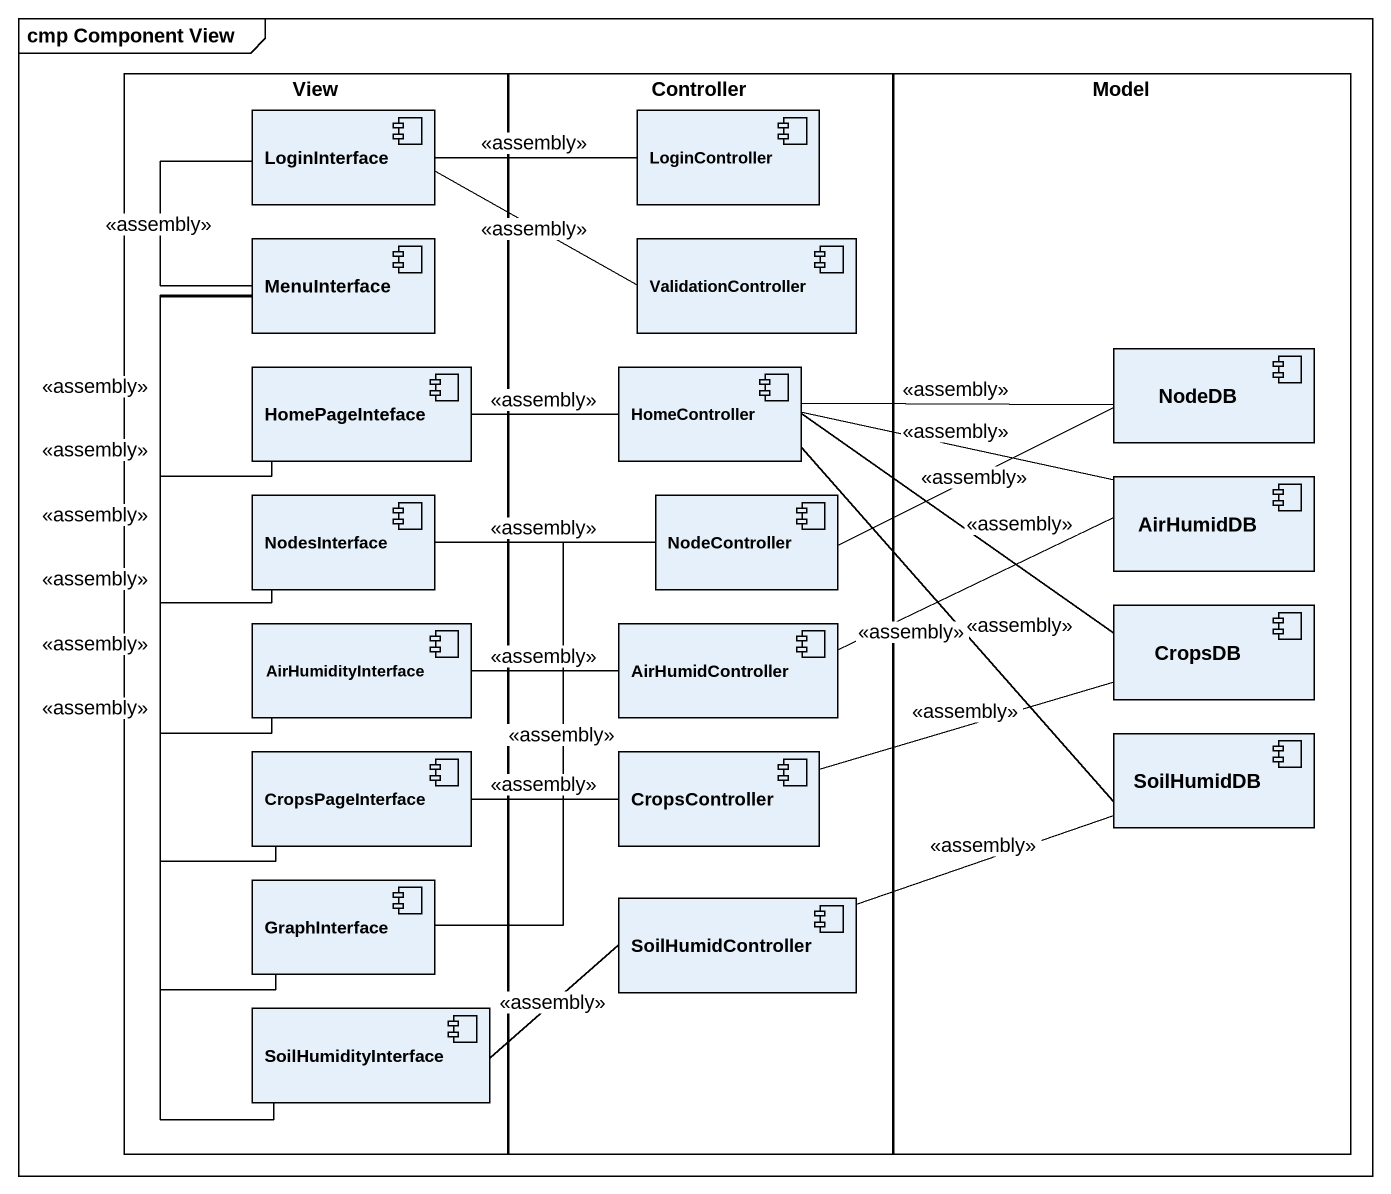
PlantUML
@startuml
mainframe cmp Component View
rectangle View {
  component LoginInterface
  component MenuInterface
  component HomePageInteface
  component NodesInterface
  component AirHumidityInterface
  component CropsPageInterface
  component GraphInterface
  component SoilHumidityInterface
}
rectangle Controller {
  component LoginController
  component ValidationController
  component HomeController
  component NodeController
  component AirHumidController
  component CropsController
  component SoilHumidController
}
rectangle Model {
  component NodeDB
  component AirHumidDB
  component CropsDB
  component SoilHumidDB
}
LoginInterface -right- LoginController : <<assembly>>
LoginInterface -- MenuInterface : <<assembly>>
LoginInterface -right- ValidationController : <<assembly>>
MenuInterface -- HomePageInteface : <<assembly>>
MenuInterface -- NodesInterface : <<assembly>>
MenuInterface -- AirHumidityInterface : <<assembly>>
MenuInterface -- CropsPageInterface : <<assembly>>
MenuInterface -- GraphInterface : <<assembly>>
MenuInterface -- SoilHumidityInterface : <<assembly>>
HomePageInteface -right- HomeController : <<assembly>>
HomeController -right- NodeDB : <<assembly>>
HomeController -right- AirHumidDB : <<assembly>>
HomeController -right- CropsDB : <<assembly>>
HomeController -- SoilHumidDB : <<assembly>>
NodesInterface -right- NodeController : <<assembly>>
NodeController -right- NodeDB : <<assembly>>
AirHumidityInterface -right- AirHumidController : <<assembly>>
AirHumidController -right- AirHumidDB : <<assembly>>
CropsPageInterface -right- CropsController : <<assembly>>
CropsController -right- CropsDB : <<assembly>>
GraphInterface -up- NodeController : <<assembly>>
SoilHumidController -right- SoilHumidDB : <<assembly>>
SoilHumidityInterface -right- SoilHumidController : <<assembly>>
@enduml
